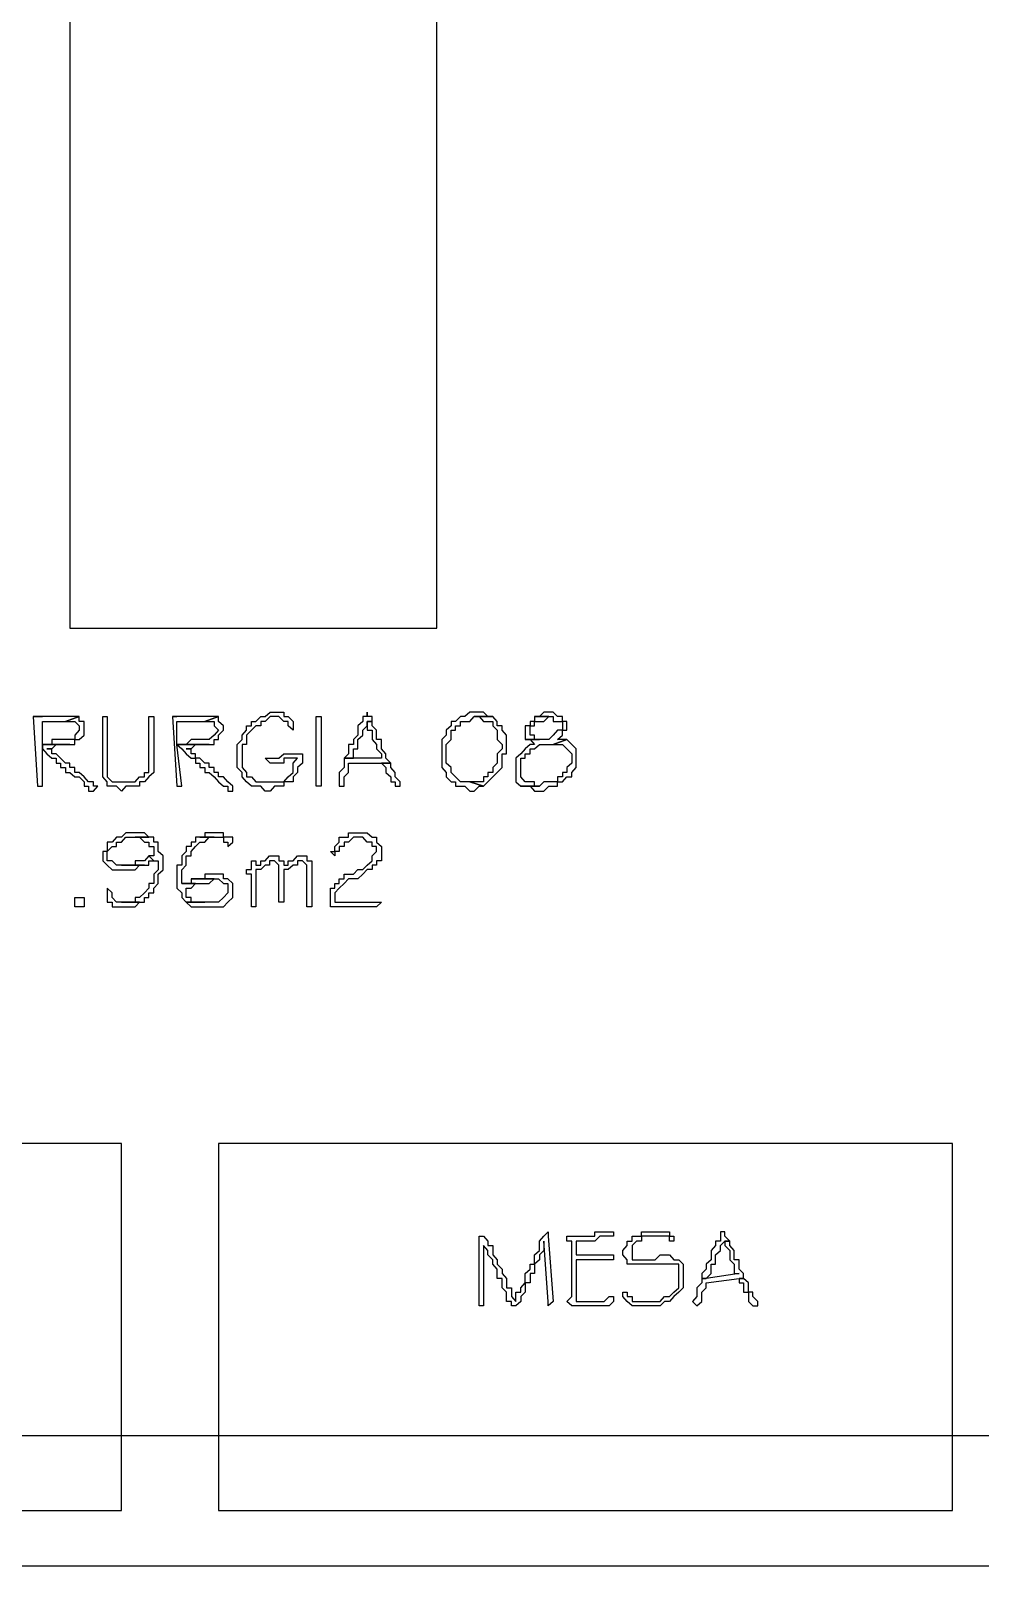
# Model space of a CAD drawing. Header units: millimetres. Extents: x -518.8 to -461.2, y 3.5 to 44.2.
# Drawn here: x -488.72 to -487.418, y 14.329 to 16.435 of the extents above; entities that cross this region are included whole.
import ezdxf

# ---------------------------------------------------------------- set-up
doc = ezdxf.new("R2010")
doc.units = ezdxf.units.MM
doc.header["$MEASUREMENT"] = 0
for name, color, linetype in [('10', 10, 'Continuous'), ('151', 151, 'Continuous'), ('16', 16, 'Continuous'), ('MYSOLIDS', 7, 'Continuous')]:
    doc.layers.add(name, color=color, linetype=linetype)

msp = doc.modelspace()

# ---------------------------------------------------------------- linework, layer by layer
at = {"layer": '10'}
msp.add_lwpolyline([(-486.7496, 14.3293), (-491.1105, 14.3293), (-491.1105, 18.3406)], dxfattribs=at)
at = {"layer": '151'}
for points in [[(-488.6662, 17.5188), (-488.6662, 15.6157), (-488.1632, 15.6157), (-488.1632, 17.5188), (-488.6662, 17.5188)], [(-488.5955, 14.406), (-488.5955, 14.909), (-489.5955, 14.909), (-489.5955, 14.406), (-488.5955, 14.406)], [(-487.4564, 14.406), (-487.4564, 14.909), (-488.4624, 14.909), (-488.4624, 14.406), (-487.4564, 14.406)]]:
    msp.add_lwpolyline(points, dxfattribs=at)
at = {"layer": '16'}
msp.add_lwpolyline([(-486.6985, 14.5082), (-491.1617, 14.5082)], dxfattribs=at)
at = {"layer": 'MYSOLIDS'}
for points in [[(-488.3542, 15.4375), (-488.3602, 15.4375), (-488.3669, 15.4375), (-488.373, 15.4375), (-488.373, 15.4308), (-488.3797, 15.4308), (-488.3857, 15.4308), (-488.3918, 15.4308), (-488.3918, 15.4308), (-488.3918, 15.4308), (-488.3918, 15.4308), (-488.3985, 15.4375), (-488.3985, 15.4375), (-488.3918, 15.4375), (-488.3918, 15.4375), (-488.3918, 15.4375), (-488.3918, 15.4375), (-488.3857, 15.4375), (-488.3797, 15.4375), (-488.3797, 15.4375), (-488.373, 15.4436), (-488.3669, 15.4436), (-488.3602, 15.4436), (-488.3602, 15.4436), (-488.3542, 15.4436), (-488.3474, 15.4436), (-488.3474, 15.4436), (-488.3474, 15.4375), (-488.3474, 15.4375), (-488.3474, 15.4308), (-488.3474, 15.4308), (-488.3542, 15.4248), (-488.3542, 15.418), (-488.3542, 15.418), (-488.3602, 15.412), (-488.3602, 15.412), (-488.3602, 15.4052), (-488.3669, 15.4052), (-488.373, 15.4052), (-488.373, 15.3992), (-488.373, 15.3992), (-488.3797, 15.3992), (-488.3857, 15.3992), (-488.3857, 15.3992), (-488.3918, 15.3924), (-488.3985, 15.3924), (-488.3985, 15.3924), (-488.4045, 15.3992), (-488.4113, 15.3992), (-488.4113, 15.3992), (-488.4173, 15.3992), (-488.4241, 15.4052), (-488.4241, 15.4052), (-488.4241, 15.4052), (-488.4301, 15.412), (-488.4301, 15.412), (-488.4301, 15.418), (-488.4369, 15.4248), (-488.4369, 15.4248), (-488.4369, 15.4308), (-488.4369, 15.4375), (-488.4369, 15.4375), (-488.4369, 15.4436), (-488.4369, 15.4436), (-488.4369, 15.4503), (-488.4369, 15.4563), (-488.4301, 15.4631), (-488.4301, 15.4631), (-488.4301, 15.4691), (-488.4301, 15.4691), (-488.4241, 15.4759), (-488.4241, 15.4819), (-488.4173, 15.4819), (-488.4173, 15.4879), (-488.4113, 15.4879), (-488.4045, 15.4947), (-488.4045, 15.4947), (-488.4045, 15.4947), (-488.3985, 15.4947), (-488.3918, 15.5007), (-488.3918, 15.5007), (-488.3857, 15.5007), (-488.3857, 15.5007), (-488.3797, 15.5007), (-488.373, 15.5007), (-488.373, 15.4947), (-488.3669, 15.4947), (-488.3669, 15.4947), (-488.3602, 15.4879), (-488.3602, 15.4879), (-488.3602, 15.4819), (-488.3602, 15.4819), (-488.3602, 15.4759), (-488.3602, 15.4759), (-488.3602, 15.4759), (-488.3602, 15.4759), (-488.3669, 15.4819), (-488.3669, 15.4819), (-488.3669, 15.4819), (-488.3669, 15.4879), (-488.373, 15.4879), (-488.373, 15.4879), (-488.3797, 15.4947), (-488.3857, 15.4947), (-488.3857, 15.4947), (-488.3918, 15.4947), (-488.3985, 15.4879), (-488.3985, 15.4879), (-488.4045, 15.4879), (-488.4045, 15.4819), (-488.4113, 15.4819), (-488.4173, 15.4759), (-488.4173, 15.4759), (-488.4173, 15.4759), (-488.4241, 15.4691), (-488.4241, 15.4631), (-488.4241, 15.4631), (-488.4241, 15.4563), (-488.4301, 15.4563), (-488.4301, 15.4503), (-488.4301, 15.4436), (-488.4301, 15.4375), (-488.4301, 15.4375), (-488.4301, 15.4308), (-488.4301, 15.4308), (-488.4301, 15.4248), (-488.4241, 15.418), (-488.4241, 15.418), (-488.4241, 15.412), (-488.4173, 15.412), (-488.4173, 15.412), (-488.4113, 15.4052), (-488.4113, 15.4052), (-488.4045, 15.4052), (-488.3985, 15.4052), (-488.3985, 15.4052), (-488.3918, 15.4052), (-488.3918, 15.4052), (-488.3857, 15.4052), (-488.3797, 15.4052), (-488.3797, 15.4052), (-488.373, 15.4052), (-488.3669, 15.412), (-488.3669, 15.412), (-488.3669, 15.412), (-488.3602, 15.418), (-488.3602, 15.4248), (-488.3602, 15.4248), (-488.3602, 15.4308), (-488.3542, 15.4375), (-488.3542, 15.4375), (-488.3542, 15.4375), (-488.3542, 15.4375), (-488.3542, 15.4375)], [(-488.2587, 15.5007), (-488.2587, 15.5007), (-488.2587, 15.4947), (-488.2647, 15.4947), (-488.2647, 15.4947), (-488.2647, 15.4879), (-488.2714, 15.4819), (-488.2714, 15.4819), (-488.2714, 15.4691), (-488.2775, 15.4631), (-488.2775, 15.4631), (-488.2775, 15.4563), (-488.2842, 15.4563), (-488.2842, 15.4503), (-488.2842, 15.4436), (-488.2842, 15.4436), (-488.2902, 15.4375), (-488.2775, 15.4375), (-488.2775, 15.4375), (-488.2775, 15.4436), (-488.2775, 15.4503), (-488.2714, 15.4503), (-488.2714, 15.4563), (-488.2714, 15.4563), (-488.2714, 15.4631), (-488.2714, 15.4631), (-488.2647, 15.4691), (-488.2647, 15.4759), (-488.2647, 15.4759), (-488.2587, 15.4819), (-488.2587, 15.4879), (-488.2519, 15.4879), (-488.2519, 15.4947), (-488.2587, 15.4947), (-488.2587, 15.5007), (-488.2587, 15.5007)], [(-488.1053, 15.5007), (-488.1121, 15.5007), (-488.1181, 15.5007), (-488.1248, 15.4947), (-488.1248, 15.4947), (-488.1308, 15.4947), (-488.1308, 15.4947), (-488.1376, 15.4879), (-488.1436, 15.4879), (-488.1436, 15.4819), (-488.1436, 15.4819), (-488.1504, 15.4759), (-488.1504, 15.4691), (-488.1504, 15.4691), (-488.1504, 15.4691), (-488.1564, 15.4631), (-488.1564, 15.4563), (-488.1564, 15.4503), (-488.1564, 15.4503), (-488.1564, 15.4436), (-488.1564, 15.4436), (-488.1564, 15.4375), (-488.1564, 15.4308), (-488.1564, 15.4248), (-488.1564, 15.4248), (-488.1504, 15.418), (-488.1504, 15.418), (-488.1504, 15.412), (-488.1436, 15.4052), (-488.1436, 15.4052), (-488.1376, 15.4052), (-488.1376, 15.3992), (-488.1308, 15.3992), (-488.1308, 15.3992), (-488.1248, 15.3992), (-488.1181, 15.3924), (-488.1181, 15.3924), (-488.1121, 15.3924), (-488.1053, 15.3992), (-488.1053, 15.3992), (-488.0993, 15.3992), (-488.0993, 15.3992), (-488.1181, 15.4052), (-488.1181, 15.4052), (-488.1181, 15.4052), (-488.1248, 15.4052), (-488.1308, 15.4052), (-488.1308, 15.4052), (-488.1376, 15.412), (-488.1376, 15.412), (-488.1436, 15.418), (-488.1436, 15.418), (-488.1436, 15.4248), (-488.1504, 15.4308), (-488.1504, 15.4308), (-488.1504, 15.4375), (-488.1504, 15.4436), (-488.1504, 15.4436), (-488.1504, 15.4503), (-488.1504, 15.4563), (-488.1504, 15.4563), (-488.1436, 15.4631), (-488.1436, 15.4691), (-488.1436, 15.4691), (-488.1436, 15.4759), (-488.1376, 15.4759), (-488.1376, 15.4819), (-488.1308, 15.4819), (-488.1308, 15.4879), (-488.1248, 15.4879), (-488.1248, 15.4879), (-488.1181, 15.4879), (-488.1121, 15.4947), (-488.1121, 15.4947), (-488.0865, 15.4947), (-488.0933, 15.4947), (-488.0933, 15.4947), (-488.0993, 15.5007), (-488.1053, 15.5007), (-488.1053, 15.5007), (-488.1053, 15.5007)], [(-488.0098, 15.5007), (-488.0098, 15.5007), (-488.0166, 15.5007), (-488.0226, 15.4947), (-488.0226, 15.4947), (-488.0293, 15.4947), (-488.0098, 15.4947), (-488.0038, 15.4947), (-488.0038, 15.4879), (-487.9978, 15.4879), (-487.9978, 15.4879), (-487.991, 15.4879), (-487.991, 15.4819), (-487.991, 15.4819), (-487.991, 15.4759), (-487.9978, 15.4759), (-488.0038, 15.4691), (-488.0038, 15.4691), (-488.0038, 15.4691), (-488.0098, 15.4631), (-488.0166, 15.4631), (-488.0226, 15.4631), (-488.0421, 15.4631), (-488.0354, 15.4631), (-488.0354, 15.4631), (-488.0293, 15.4563), (-488.0354, 15.4563), (-488.0354, 15.4563), (-488.0421, 15.4503), (-488.0421, 15.4503), (-488.0481, 15.4436), (-488.0481, 15.4436), (-488.0549, 15.4375), (-488.0549, 15.4375), (-488.0549, 15.4308), (-488.0549, 15.4248), (-488.0549, 15.4248), (-488.0549, 15.418), (-488.0549, 15.412), (-488.0549, 15.412), (-488.0549, 15.4052), (-488.0481, 15.3992), (-488.0481, 15.3992), (-488.0226, 15.3992), (-488.0293, 15.3992), (-488.0293, 15.4052), (-488.0354, 15.4052), (-488.0421, 15.4052), (-488.0421, 15.4052), (-488.0481, 15.412), (-488.0481, 15.412), (-488.0481, 15.418), (-488.0481, 15.418), (-488.0481, 15.4248), (-488.0481, 15.4248), (-488.0481, 15.4308), (-488.0481, 15.4375), (-488.0421, 15.4375), (-488.0421, 15.4436), (-488.0354, 15.4436), (-488.0354, 15.4503), (-488.0354, 15.4503), (-488.0293, 15.4503), (-488.0226, 15.4563), (-488.0226, 15.4563), (-488.0166, 15.4563), (-488.0166, 15.4563), (-488.0098, 15.4563), (-488.0038, 15.4563), (-487.985, 15.4631), (-487.991, 15.4631), (-487.991, 15.4631), (-487.9978, 15.4631), (-487.9978, 15.4631), (-487.991, 15.4691), (-487.991, 15.4691), (-487.991, 15.4759), (-487.985, 15.4759), (-487.985, 15.4819), (-487.985, 15.4819), (-487.985, 15.4879), (-487.991, 15.4879), (-487.991, 15.4947), (-487.991, 15.4947), (-487.9978, 15.4947), (-488.0038, 15.5007), (-488.0098, 15.5007), (-488.0098, 15.5007)], [(-488.6722, 15.4947), (-488.6722, 15.4947), (-488.679, 15.4947), (-488.685, 15.4947), (-488.685, 15.4947), (-488.691, 15.4947), (-488.691, 15.4947), (-488.6978, 15.4947), (-488.7038, 15.4947), (-488.7038, 15.4947), (-488.7166, 15.4947), (-488.7105, 15.3992), (-488.7105, 15.3992), (-488.7105, 15.3992), (-488.7038, 15.3992), (-488.7038, 15.3992), (-488.7038, 15.3992), (-488.7038, 15.4563), (-488.685, 15.4563), (-488.679, 15.4563), (-488.6722, 15.4563), (-488.6722, 15.4563), (-488.6662, 15.4563), (-488.6662, 15.4563), (-488.7038, 15.4563), (-488.7038, 15.4879), (-488.7038, 15.4879), (-488.7038, 15.4879), (-488.6978, 15.4879), (-488.691, 15.4879), (-488.685, 15.4879), (-488.685, 15.4879), (-488.679, 15.4879), (-488.6722, 15.4879), (-488.6534, 15.4947), (-488.6534, 15.4947), (-488.6594, 15.4947), (-488.6662, 15.4947), (-488.6662, 15.4947), (-488.6722, 15.4947), (-488.6722, 15.4947)], [(-488.7105, 15.4947), (-488.7105, 15.4947), (-488.7166, 15.4947), (-488.7038, 15.4947), (-488.7105, 15.4947), (-488.7105, 15.4947), (-488.7105, 15.4947)], [(-488.6534, 15.4947), (-488.6722, 15.4879), (-488.6722, 15.4879), (-488.6662, 15.4879), (-488.6662, 15.4879), (-488.6594, 15.4879), (-488.6594, 15.4879), (-488.6534, 15.4819), (-488.6534, 15.4759), (-488.6534, 15.4759), (-488.6594, 15.4691), (-488.6594, 15.4691), (-488.6594, 15.4631), (-488.6662, 15.4631), (-488.6662, 15.4631), (-488.6722, 15.4631), (-488.679, 15.4631), (-488.679, 15.4631), (-488.685, 15.4631), (-488.691, 15.4631), (-488.691, 15.4563), (-488.6978, 15.4563), (-488.7038, 15.4563), (-488.6662, 15.4563), (-488.6594, 15.4563), (-488.6594, 15.4631), (-488.6534, 15.4631), (-488.6534, 15.4631), (-488.6466, 15.4691), (-488.6466, 15.4759), (-488.6466, 15.4759), (-488.6466, 15.4819), (-488.6466, 15.4879), (-488.6534, 15.4879), (-488.6534, 15.4947), (-488.6534, 15.4947)], [(-488.6211, 15.4947), (-488.6211, 15.4947), (-488.6211, 15.4947), (-488.6211, 15.4947), (-488.6211, 15.4947), (-488.6151, 15.4947), (-488.6151, 15.4947), (-488.6151, 15.4947), (-488.6151, 15.4947), (-488.6151, 15.4248), (-488.6151, 15.418), (-488.6151, 15.412), (-488.6151, 15.412), (-488.6083, 15.4052), (-488.6083, 15.4052), (-488.6023, 15.4052), (-488.5955, 15.4052), (-488.5955, 15.4052), (-488.5955, 15.4052), (-488.5895, 15.4052), (-488.5835, 15.4052), (-488.5835, 15.4052), (-488.5767, 15.4052), (-488.5707, 15.412), (-488.5707, 15.412), (-488.5639, 15.412), (-488.5639, 15.418), (-488.5639, 15.418), (-488.5579, 15.418), (-488.5579, 15.4248), (-488.5579, 15.4308), (-488.5579, 15.4308), (-488.5579, 15.4375), (-488.5579, 15.4375), (-488.5579, 15.4436), (-488.5579, 15.4503), (-488.5579, 15.4563), (-488.5579, 15.4631), (-488.5579, 15.4691), (-488.5579, 15.4691), (-488.5579, 15.4759), (-488.5579, 15.4819), (-488.5579, 15.4819), (-488.5579, 15.4879), (-488.5579, 15.4947), (-488.5579, 15.4947), (-488.5579, 15.4947), (-488.5579, 15.4947), (-488.5511, 15.4947), (-488.5511, 15.4947), (-488.5511, 15.4947), (-488.5511, 15.4947), (-488.5511, 15.4879), (-488.5511, 15.4879), (-488.5511, 15.4819), (-488.5511, 15.4759), (-488.5511, 15.4759), (-488.5511, 15.4631), (-488.5511, 15.4563), (-488.5511, 15.4503), (-488.5511, 15.4436), (-488.5511, 15.4436), (-488.5511, 15.4375), (-488.5511, 15.4308), (-488.5511, 15.4308), (-488.5511, 15.4248), (-488.5511, 15.4248), (-488.5511, 15.418), (-488.5511, 15.418), (-488.5579, 15.412), (-488.5579, 15.412), (-488.5639, 15.4052), (-488.5639, 15.4052), (-488.5707, 15.4052), (-488.5707, 15.3992), (-488.5767, 15.3992), (-488.5767, 15.3992), (-488.5835, 15.3992), (-488.5895, 15.3992), (-488.5955, 15.3924), (-488.5955, 15.3924), (-488.5955, 15.3924), (-488.6023, 15.3992), (-488.6083, 15.3992), (-488.6151, 15.3992), (-488.6151, 15.3992), (-488.6151, 15.3992), (-488.6151, 15.4052), (-488.6211, 15.412), (-488.6211, 15.412), (-488.6211, 15.418), (-488.6211, 15.4248), (-488.6211, 15.4248), (-488.6211, 15.4947), (-488.6211, 15.4947), (-488.6211, 15.4947)], [(-488.4812, 15.4947), (-488.4812, 15.4947), (-488.488, 15.4947), (-488.494, 15.4947), (-488.5, 15.4947), (-488.5, 15.4947), (-488.5, 15.4947), (-488.5068, 15.4947), (-488.5128, 15.4947), (-488.5196, 15.4947), (-488.5256, 15.4947), (-488.5196, 15.3992), (-488.5196, 15.3992), (-488.5196, 15.3992), (-488.5128, 15.3992), (-488.5128, 15.3992), (-488.5128, 15.3992), (-488.5196, 15.4563), (-488.494, 15.4563), (-488.488, 15.4563), (-488.4812, 15.4563), (-488.4812, 15.4563), (-488.4752, 15.4563), (-488.4752, 15.4563), (-488.5196, 15.4563), (-488.5196, 15.4879), (-488.5128, 15.4879), (-488.5128, 15.4879), (-488.5068, 15.4879), (-488.5, 15.4879), (-488.5, 15.4879), (-488.494, 15.4879), (-488.488, 15.4879), (-488.4812, 15.4879), (-488.4624, 15.4947), (-488.4684, 15.4947), (-488.4684, 15.4947), (-488.4752, 15.4947), (-488.4812, 15.4947), (-488.4812, 15.4947), (-488.4812, 15.4947)], [(-488.5196, 15.4947), (-488.5256, 15.4947), (-488.5256, 15.4947), (-488.5196, 15.4947), (-488.5196, 15.4947), (-488.5196, 15.4947), (-488.5196, 15.4947)], [(-488.4624, 15.4947), (-488.4812, 15.4879), (-488.4812, 15.4879), (-488.4752, 15.4879), (-488.4752, 15.4879), (-488.4684, 15.4879), (-488.4684, 15.4879), (-488.4684, 15.4819), (-488.4624, 15.4759), (-488.4624, 15.4759), (-488.4684, 15.4691), (-488.4684, 15.4691), (-488.4752, 15.4631), (-488.4752, 15.4631), (-488.4812, 15.4631), (-488.4812, 15.4631), (-488.488, 15.4631), (-488.488, 15.4631), (-488.494, 15.4631), (-488.5, 15.4631), (-488.5068, 15.4563), (-488.5128, 15.4563), (-488.5196, 15.4563), (-488.4752, 15.4563), (-488.4684, 15.4563), (-488.4684, 15.4631), (-488.4624, 15.4631), (-488.4624, 15.4631), (-488.4624, 15.4691), (-488.4557, 15.4759), (-488.4557, 15.4759), (-488.4557, 15.4819), (-488.4624, 15.4879), (-488.4624, 15.4879), (-488.4624, 15.4947), (-488.4624, 15.4947)], [(-488.3218, 15.4375), (-488.3218, 15.4375), (-488.3218, 15.4308), (-488.3218, 15.4248), (-488.3218, 15.418), (-488.3218, 15.418), (-488.3218, 15.412), (-488.3218, 15.4052), (-488.3218, 15.4052), (-488.3218, 15.4052), (-488.3218, 15.3992), (-488.3218, 15.3992), (-488.3218, 15.3992), (-488.3218, 15.3992), (-488.3286, 15.3992), (-488.3286, 15.3992), (-488.3286, 15.3992), (-488.3286, 15.3992), (-488.3286, 15.3992), (-488.3286, 15.3992), (-488.3286, 15.4052), (-488.3286, 15.412), (-488.3286, 15.412), (-488.3286, 15.418), (-488.3286, 15.4248), (-488.3286, 15.4308), (-488.3286, 15.4308), (-488.3286, 15.4375), (-488.3286, 15.4436), (-488.3286, 15.4436), (-488.3286, 15.4503), (-488.3286, 15.4563), (-488.3286, 15.4631), (-488.3286, 15.4691), (-488.3286, 15.4691), (-488.3286, 15.4759), (-488.3286, 15.4819), (-488.3286, 15.4819), (-488.3286, 15.4879), (-488.3286, 15.4947), (-488.3286, 15.4947), (-488.3286, 15.4947), (-488.3286, 15.4947), (-488.3286, 15.4947), (-488.3218, 15.4947), (-488.3218, 15.4947), (-488.3218, 15.4947), (-488.3218, 15.4947), (-488.3218, 15.4947), (-488.3218, 15.4947), (-488.3218, 15.4879), (-488.3218, 15.4879), (-488.3218, 15.4819), (-488.3218, 15.4819), (-488.3218, 15.4759), (-488.3218, 15.4691), (-488.3218, 15.4631), (-488.3218, 15.4631), (-488.3218, 15.4563), (-488.3218, 15.4503), (-488.3218, 15.4436), (-488.3218, 15.4436), (-488.3218, 15.4375), (-488.3218, 15.4375), (-488.3218, 15.4375), (-488.3218, 15.4375)], [(-488.2519, 15.4879), (-488.2587, 15.4879), (-488.2587, 15.4879), (-488.2587, 15.4819), (-488.2587, 15.4759), (-488.2519, 15.4759), (-488.2519, 15.4691), (-488.2519, 15.4631), (-488.2519, 15.4631), (-488.2459, 15.4563), (-488.2459, 15.4503), (-488.2459, 15.4503), (-488.2391, 15.4436), (-488.2391, 15.4375), (-488.2775, 15.4375), (-488.2902, 15.4375), (-488.2902, 15.4308), (-488.2902, 15.4308), (-488.2902, 15.4248), (-488.297, 15.418), (-488.297, 15.418), (-488.297, 15.412), (-488.297, 15.4052), (-488.297, 15.4052), (-488.297, 15.3992), (-488.297, 15.3992), (-488.297, 15.3992), (-488.297, 15.3992), (-488.2902, 15.3992), (-488.2902, 15.4052), (-488.2902, 15.412), (-488.2902, 15.412), (-488.2842, 15.418), (-488.2842, 15.4248), (-488.2842, 15.4248), (-488.2842, 15.4308), (-488.2391, 15.4308), (-488.2263, 15.4308), (-488.2331, 15.4375), (-488.2331, 15.4436), (-488.2331, 15.4436), (-488.2391, 15.4503), (-488.2391, 15.4563), (-488.2391, 15.4563), (-488.2391, 15.4631), (-488.2459, 15.4631), (-488.2459, 15.4691), (-488.2459, 15.4759), (-488.2459, 15.4759), (-488.2459, 15.4759), (-488.2519, 15.4819), (-488.2519, 15.4879), (-488.2519, 15.4879), (-488.2519, 15.4879)], [(-488.0865, 15.4947), (-488.1121, 15.4947), (-488.1053, 15.4947), (-488.0993, 15.4879), (-488.0993, 15.4879), (-488.0933, 15.4879), (-488.0865, 15.4879), (-488.0865, 15.4819), (-488.0865, 15.4819), (-488.0805, 15.4759), (-488.0805, 15.4759), (-488.0805, 15.4691), (-488.0805, 15.4631), (-488.0737, 15.4563), (-488.0737, 15.4563), (-488.0737, 15.4563), (-488.0737, 15.4503), (-488.0805, 15.4436), (-488.0805, 15.4375), (-488.0805, 15.4375), (-488.0805, 15.4375), (-488.0805, 15.4308), (-488.0865, 15.4248), (-488.0865, 15.4248), (-488.0865, 15.418), (-488.0933, 15.418), (-488.0933, 15.412), (-488.0993, 15.412), (-488.0993, 15.4052), (-488.1053, 15.4052), (-488.1053, 15.4052), (-488.1121, 15.4052), (-488.1181, 15.4052), (-488.0993, 15.3992), (-488.0933, 15.4052), (-488.0933, 15.4052), (-488.0865, 15.412), (-488.0865, 15.412), (-488.0805, 15.418), (-488.0805, 15.418), (-488.0737, 15.4248), (-488.0737, 15.4308), (-488.0737, 15.4308), (-488.0737, 15.4375), (-488.0737, 15.4436), (-488.0677, 15.4436), (-488.0677, 15.4503), (-488.0677, 15.4563), (-488.0677, 15.4563), (-488.0677, 15.4631), (-488.0677, 15.4691), (-488.0737, 15.4759), (-488.0737, 15.4759), (-488.0737, 15.4819), (-488.0805, 15.4819), (-488.0805, 15.4879), (-488.0805, 15.4879), (-488.0805, 15.4879), (-488.0865, 15.4947), (-488.0865, 15.4947)], [(-488.0293, 15.4947), (-488.0293, 15.4879), (-488.0354, 15.4879), (-488.0354, 15.4819), (-488.0421, 15.4819), (-488.0421, 15.4759), (-488.0421, 15.4759), (-488.0421, 15.4691), (-488.0421, 15.4691), (-488.0421, 15.4631), (-488.0226, 15.4631), (-488.0226, 15.4631), (-488.0293, 15.4631), (-488.0293, 15.4691), (-488.0354, 15.4691), (-488.0354, 15.4759), (-488.0354, 15.4759), (-488.0354, 15.4819), (-488.0293, 15.4819), (-488.0293, 15.4879), (-488.0226, 15.4879), (-488.0226, 15.4879), (-488.0166, 15.4879), (-488.0098, 15.4947), (-488.0098, 15.4947), (-488.0293, 15.4947), (-488.0293, 15.4947)], [(-487.985, 15.4631), (-488.0038, 15.4563), (-488.0038, 15.4563), (-487.9978, 15.4563), (-487.991, 15.4563), (-487.991, 15.4563), (-487.985, 15.4503), (-487.985, 15.4503), (-487.9782, 15.4436), (-487.9782, 15.4436), (-487.9782, 15.4375), (-487.9782, 15.4308), (-487.9782, 15.4308), (-487.985, 15.4248), (-487.985, 15.4248), (-487.985, 15.418), (-487.991, 15.418), (-487.991, 15.412), (-487.9978, 15.412), (-487.9978, 15.4052), (-488.0038, 15.4052), (-488.0098, 15.4052), (-488.0098, 15.4052), (-488.0166, 15.4052), (-488.0226, 15.3992), (-488.0226, 15.3992), (-488.0481, 15.3992), (-488.0421, 15.3992), (-488.0421, 15.3992), (-488.0354, 15.3992), (-488.0293, 15.3924), (-488.0226, 15.3924), (-488.0226, 15.3924), (-488.0166, 15.3924), (-488.0166, 15.3924), (-488.0098, 15.3992), (-488.0038, 15.3992), (-488.0038, 15.3992), (-487.9978, 15.3992), (-487.9978, 15.4052), (-487.991, 15.4052), (-487.991, 15.4052), (-487.985, 15.412), (-487.985, 15.412), (-487.9782, 15.412), (-487.9782, 15.418), (-487.9782, 15.418), (-487.9722, 15.4248), (-487.9722, 15.4308), (-487.9722, 15.4308), (-487.9722, 15.4375), (-487.9722, 15.4375), (-487.9722, 15.4436), (-487.9722, 15.4503), (-487.9722, 15.4503), (-487.9782, 15.4563), (-487.9782, 15.4563), (-487.985, 15.4631), (-487.985, 15.4631)], [(-488.685, 15.4563), (-488.7038, 15.4563), (-488.7038, 15.4503), (-488.6978, 15.4436), (-488.6978, 15.4436), (-488.691, 15.4375), (-488.685, 15.4375), (-488.685, 15.4308), (-488.679, 15.4308), (-488.679, 15.4248), (-488.6722, 15.4248), (-488.6722, 15.418), (-488.6662, 15.418), (-488.6662, 15.418), (-488.6594, 15.412), (-488.6594, 15.412), (-488.6534, 15.412), (-488.6466, 15.4052), (-488.6466, 15.3992), (-488.6406, 15.3992), (-488.6406, 15.3924), (-488.6339, 15.3924), (-488.6339, 15.3924), (-488.6339, 15.3924), (-488.6278, 15.3992), (-488.6278, 15.3992), (-488.6339, 15.3992), (-488.6339, 15.4052), (-488.6406, 15.4052), (-488.6406, 15.4052), (-488.6406, 15.4052), (-488.6466, 15.412), (-488.6466, 15.412), (-488.6534, 15.418), (-488.6594, 15.418), (-488.6594, 15.4248), (-488.6662, 15.4248), (-488.6662, 15.4308), (-488.6722, 15.4308), (-488.6722, 15.4308), (-488.679, 15.4375), (-488.679, 15.4375), (-488.685, 15.4436), (-488.691, 15.4436), (-488.691, 15.4503), (-488.6978, 15.4503), (-488.6978, 15.4503), (-488.691, 15.4503), (-488.685, 15.4563), (-488.685, 15.4563)], [(-488.494, 15.4563), (-488.5196, 15.4563), (-488.5128, 15.4503), (-488.5068, 15.4436), (-488.5068, 15.4436), (-488.5, 15.4375), (-488.494, 15.4375), (-488.494, 15.4308), (-488.488, 15.4308), (-488.488, 15.4248), (-488.4812, 15.4248), (-488.4812, 15.418), (-488.4752, 15.418), (-488.4752, 15.418), (-488.4684, 15.412), (-488.4684, 15.412), (-488.4684, 15.412), (-488.4624, 15.4052), (-488.4557, 15.3992), (-488.4496, 15.3992), (-488.4496, 15.3924), (-488.4429, 15.3924), (-488.4429, 15.3924), (-488.4429, 15.3924), (-488.4429, 15.3992), (-488.4429, 15.3992), (-488.4429, 15.3992), (-488.4496, 15.4052), (-488.4496, 15.4052), (-488.4496, 15.4052), (-488.4496, 15.4052), (-488.4557, 15.412), (-488.4624, 15.412), (-488.4624, 15.418), (-488.4684, 15.418), (-488.4684, 15.4248), (-488.4752, 15.4248), (-488.4752, 15.4308), (-488.4812, 15.4308), (-488.4812, 15.4308), (-488.488, 15.4375), (-488.494, 15.4375), (-488.494, 15.4436), (-488.5, 15.4436), (-488.5, 15.4503), (-488.5068, 15.4503), (-488.5068, 15.4503), (-488.5, 15.4503), (-488.494, 15.4563), (-488.494, 15.4563)], [(-488.2263, 15.4308), (-488.2391, 15.4308), (-488.2391, 15.4308), (-488.2331, 15.4248), (-488.2331, 15.4248), (-488.2331, 15.418), (-488.2263, 15.412), (-488.2263, 15.4052), (-488.2203, 15.4052), (-488.2203, 15.3992), (-488.2203, 15.3992), (-488.2136, 15.3992), (-488.2136, 15.3992), (-488.2136, 15.3992), (-488.2136, 15.4052), (-488.2203, 15.412), (-488.2203, 15.412), (-488.2203, 15.418), (-488.2263, 15.4248), (-488.2263, 15.4308), (-488.2263, 15.4308), (-488.2263, 15.4308)], [(-488.5767, 15.3353), (-488.5767, 15.3353), (-488.5835, 15.3353), (-488.5895, 15.3353), (-488.5895, 15.3353), (-488.5955, 15.3293), (-488.6023, 15.3293), (-488.6023, 15.3293), (-488.6083, 15.3225), (-488.6083, 15.3225), (-488.6151, 15.3225), (-488.6151, 15.3165), (-488.6151, 15.3097), (-488.6211, 15.3097), (-488.6211, 15.3097), (-488.6211, 15.3037), (-488.6211, 15.3037), (-488.6211, 15.2969), (-488.6151, 15.2909), (-488.6151, 15.2909), (-488.6151, 15.2909), (-488.6083, 15.2842), (-488.6023, 15.2842), (-488.6023, 15.2842), (-488.5955, 15.2842), (-488.5955, 15.2842), (-488.5895, 15.2842), (-488.5835, 15.2842), (-488.5767, 15.2842), (-488.5767, 15.2842), (-488.5707, 15.2909), (-488.5707, 15.2909), (-488.5639, 15.2909), (-488.5955, 15.2909), (-488.5955, 15.2909), (-488.6023, 15.2909), (-488.6023, 15.2909), (-488.6083, 15.2969), (-488.6083, 15.2969), (-488.6151, 15.2969), (-488.6151, 15.3037), (-488.6151, 15.3037), (-488.6151, 15.3097), (-488.6083, 15.3165), (-488.6083, 15.3165), (-488.6023, 15.3165), (-488.6023, 15.3225), (-488.5955, 15.3225), (-488.5955, 15.3225), (-488.5895, 15.3293), (-488.5895, 15.3293), (-488.5835, 15.3293), (-488.5767, 15.3293), (-488.5579, 15.3293), (-488.5579, 15.3293), (-488.5639, 15.3353), (-488.5707, 15.3353), (-488.5707, 15.3353), (-488.5767, 15.3353), (-488.5767, 15.3353)], [(-488.4684, 15.3353), (-488.4684, 15.3353), (-488.4684, 15.3353), (-488.4752, 15.3353), (-488.4812, 15.3353), (-488.4812, 15.3293), (-488.488, 15.3293), (-488.4684, 15.3293), (-488.4624, 15.3293), (-488.4557, 15.3293), (-488.4557, 15.3225), (-488.4496, 15.3225), (-488.4496, 15.3225), (-488.4496, 15.3165), (-488.4496, 15.3165), (-488.4429, 15.3225), (-488.4429, 15.3225), (-488.4429, 15.3225), (-488.4429, 15.3293), (-488.4496, 15.3293), (-488.4557, 15.3293), (-488.4557, 15.3353), (-488.4624, 15.3353), (-488.4684, 15.3353), (-488.4684, 15.3353)], [(-488.303, 15.2398), (-488.2391, 15.2398), (-488.2391, 15.2398), (-488.2391, 15.2398), (-488.2391, 15.2398), (-488.2391, 15.2398), (-488.2391, 15.2398), (-488.2391, 15.2398), (-488.2459, 15.2338), (-488.2459, 15.2338), (-488.303, 15.2338), (-488.303, 15.2338), (-488.303, 15.2338), (-488.309, 15.2338), (-488.309, 15.2338), (-488.309, 15.2338), (-488.309, 15.2338), (-488.309, 15.2398), (-488.309, 15.2398), (-488.309, 15.2466), (-488.309, 15.2466), (-488.309, 15.2526), (-488.309, 15.2594), (-488.309, 15.2594), (-488.303, 15.2594), (-488.303, 15.2654), (-488.297, 15.2654), (-488.297, 15.2721), (-488.297, 15.2721), (-488.2902, 15.2721), (-488.2902, 15.2782), (-488.2842, 15.2782), (-488.2775, 15.2782), (-488.2714, 15.2849), (-488.2647, 15.2849), (-488.2647, 15.2849), (-488.2587, 15.2909), (-488.2587, 15.2909), (-488.2587, 15.2909), (-488.2519, 15.2969), (-488.2519, 15.2969), (-488.2519, 15.3037), (-488.2459, 15.3097), (-488.2459, 15.3097), (-488.2459, 15.3165), (-488.2519, 15.3165), (-488.2519, 15.3225), (-488.2519, 15.3225), (-488.2587, 15.3225), (-488.2647, 15.3293), (-488.2647, 15.3293), (-488.2714, 15.3293), (-488.2775, 15.3293), (-488.2775, 15.3293), (-488.2842, 15.3225), (-488.2842, 15.3225), (-488.2902, 15.3225), (-488.2902, 15.3165), (-488.297, 15.3165), (-488.297, 15.3165), (-488.297, 15.3097), (-488.303, 15.3097), (-488.303, 15.3037), (-488.303, 15.3037), (-488.303, 15.3037), (-488.303, 15.3037), (-488.309, 15.3097), (-488.309, 15.3097), (-488.303, 15.3097), (-488.303, 15.3165), (-488.303, 15.3165), (-488.297, 15.3225), (-488.297, 15.3225), (-488.297, 15.3293), (-488.2902, 15.3293), (-488.2902, 15.3293), (-488.2842, 15.3293), (-488.2842, 15.3353), (-488.2775, 15.3353), (-488.2714, 15.3353), (-488.2714, 15.3353), (-488.2647, 15.3353), (-488.2587, 15.3353), (-488.2587, 15.3353), (-488.2519, 15.3293), (-488.2519, 15.3293), (-488.2459, 15.3293), (-488.2459, 15.3225), (-488.2459, 15.3225), (-488.2391, 15.3165), (-488.2391, 15.3097), (-488.2391, 15.3097), (-488.2391, 15.3037), (-488.2391, 15.2969), (-488.2459, 15.2969), (-488.2459, 15.2969), (-488.2459, 15.2909), (-488.2519, 15.2909), (-488.2519, 15.2849), (-488.2587, 15.2849), (-488.2587, 15.2849), (-488.2647, 15.2782), (-488.2647, 15.2782), (-488.2714, 15.2721), (-488.2775, 15.2721), (-488.2842, 15.2721), (-488.2842, 15.2721), (-488.2902, 15.2654), (-488.2902, 15.2654), (-488.297, 15.2594), (-488.297, 15.2594), (-488.303, 15.2526), (-488.303, 15.2526), (-488.303, 15.2466), (-488.303, 15.2398), (-488.303, 15.2398), (-488.303, 15.2398), (-488.303, 15.2398)], [(-488.5579, 15.3293), (-488.5767, 15.3293), (-488.5767, 15.3293), (-488.5707, 15.3293), (-488.5707, 15.3293), (-488.5639, 15.3225), (-488.5579, 15.3225), (-488.5579, 15.3225), (-488.5579, 15.3165), (-488.5511, 15.3165), (-488.5511, 15.3097), (-488.5511, 15.3037), (-488.5511, 15.3037), (-488.5511, 15.3037), (-488.5579, 15.3037), (-488.5511, 15.2969), (-488.5451, 15.2969), (-488.5451, 15.2909), (-488.5451, 15.2909), (-488.5451, 15.2842), (-488.5511, 15.2782), (-488.5511, 15.2782), (-488.5511, 15.2721), (-488.5511, 15.2654), (-488.5579, 15.2654), (-488.5579, 15.2594), (-488.5639, 15.2526), (-488.5639, 15.2526), (-488.5639, 15.2526), (-488.5707, 15.2466), (-488.5767, 15.2466), (-488.5767, 15.2398), (-488.5835, 15.2398), (-488.5835, 15.2398), (-488.5895, 15.2398), (-488.5955, 15.2398), (-488.5707, 15.2398), (-488.5707, 15.2398), (-488.5639, 15.2398), (-488.5639, 15.2466), (-488.5579, 15.2466), (-488.5579, 15.2526), (-488.5511, 15.2526), (-488.5511, 15.2594), (-488.5511, 15.2594), (-488.5451, 15.2654), (-488.5451, 15.2721), (-488.5451, 15.2721), (-488.5451, 15.2721), (-488.5451, 15.2782), (-488.5384, 15.2842), (-488.5384, 15.2909), (-488.5384, 15.2909), (-488.5384, 15.2969), (-488.5384, 15.2969), (-488.5384, 15.3037), (-488.5451, 15.3097), (-488.5451, 15.3097), (-488.5451, 15.3165), (-488.5451, 15.3225), (-488.5511, 15.3225), (-488.5511, 15.3293), (-488.5579, 15.3293), (-488.5579, 15.3293)], [(-488.488, 15.3293), (-488.494, 15.3293), (-488.494, 15.3225), (-488.5, 15.3225), (-488.5, 15.3165), (-488.5068, 15.3165), (-488.5068, 15.3097), (-488.5068, 15.3097), (-488.5128, 15.3037), (-488.5128, 15.3037), (-488.5128, 15.2969), (-488.5128, 15.2909), (-488.5196, 15.2909), (-488.5196, 15.2909), (-488.5196, 15.2842), (-488.5196, 15.2782), (-488.5196, 15.2721), (-488.5196, 15.2721), (-488.5196, 15.2654), (-488.5196, 15.2594), (-488.5196, 15.2594), (-488.5128, 15.2526), (-488.5128, 15.2466), (-488.5128, 15.2466), (-488.5068, 15.2398), (-488.5068, 15.2398), (-488.5068, 15.2398), (-488.4812, 15.2398), (-488.488, 15.2398), (-488.494, 15.2398), (-488.494, 15.2398), (-488.5, 15.2398), (-488.5, 15.2466), (-488.5068, 15.2466), (-488.5068, 15.2526), (-488.5068, 15.2594), (-488.5068, 15.2594), (-488.5, 15.2594), (-488.494, 15.2654), (-488.5128, 15.2654), (-488.5128, 15.2654), (-488.5128, 15.2721), (-488.5128, 15.2721), (-488.5128, 15.2782), (-488.5128, 15.2782), (-488.5128, 15.2842), (-488.5128, 15.2842), (-488.5068, 15.2909), (-488.5068, 15.2969), (-488.5068, 15.2969), (-488.5068, 15.3037), (-488.5, 15.3037), (-488.5, 15.3097), (-488.494, 15.3165), (-488.494, 15.3165), (-488.488, 15.3225), (-488.488, 15.3225), (-488.4812, 15.3225), (-488.4812, 15.3225), (-488.4752, 15.3293), (-488.4684, 15.3293), (-488.4684, 15.3293), (-488.488, 15.3293), (-488.488, 15.3293)], [(-488.5579, 15.3037), (-488.5639, 15.2969), (-488.5639, 15.2969), (-488.5707, 15.2969), (-488.5767, 15.2969), (-488.5767, 15.2909), (-488.5835, 15.2909), (-488.5895, 15.2909), (-488.5955, 15.2909), (-488.5639, 15.2909), (-488.5579, 15.2909), (-488.5579, 15.2969), (-488.5511, 15.2969), (-488.5511, 15.2969), (-488.5579, 15.3037), (-488.5579, 15.3037)], [(-488.373, 15.2909), (-488.3669, 15.2909), (-488.3669, 15.2969), (-488.3602, 15.2969), (-488.3602, 15.2969), (-488.3542, 15.3037), (-488.3474, 15.3037), (-488.3474, 15.3037), (-488.3414, 15.3037), (-488.3414, 15.2969), (-488.3346, 15.2969), (-488.3346, 15.2909), (-488.3346, 15.2849), (-488.3346, 15.2849), (-488.3346, 15.2782), (-488.3346, 15.2721), (-488.3346, 15.2654), (-488.3346, 15.2654), (-488.3346, 15.2594), (-488.3346, 15.2526), (-488.3346, 15.2466), (-488.3346, 15.2466), (-488.3346, 15.2466), (-488.3346, 15.2398), (-488.3346, 15.2398), (-488.3346, 15.2338), (-488.3346, 15.2338), (-488.3414, 15.2338), (-488.3414, 15.2338), (-488.3414, 15.2338), (-488.3414, 15.2338), (-488.3414, 15.2398), (-488.3414, 15.2398), (-488.3414, 15.2466), (-488.3414, 15.2526), (-488.3414, 15.2594), (-488.3414, 15.2594), (-488.3414, 15.2654), (-488.3414, 15.2654), (-488.3414, 15.2721), (-488.3414, 15.2782), (-488.3414, 15.2849), (-488.3414, 15.2849), (-488.3414, 15.2909), (-488.3414, 15.2909), (-488.3474, 15.2969), (-488.3474, 15.2969), (-488.3542, 15.2969), (-488.3542, 15.2909), (-488.3602, 15.2909), (-488.3602, 15.2909), (-488.3669, 15.2849), (-488.373, 15.2849), (-488.373, 15.2849), (-488.373, 15.2398), (-488.373, 15.2398), (-488.373, 15.2398), (-488.3797, 15.2398), (-488.3797, 15.2398), (-488.3797, 15.2398), (-488.3797, 15.2398), (-488.3797, 15.2398), (-488.3797, 15.2398), (-488.3797, 15.2849), (-488.3797, 15.2849), (-488.3797, 15.2909), (-488.3797, 15.2909), (-488.3857, 15.2969), (-488.3857, 15.2969), (-488.3925, 15.2969), (-488.3925, 15.2909), (-488.3985, 15.2909), (-488.3985, 15.2909), (-488.4045, 15.2849), (-488.4113, 15.2849), (-488.4113, 15.2849), (-488.4113, 15.2398), (-488.4113, 15.2338), (-488.4113, 15.2338), (-488.4173, 15.2338), (-488.4173, 15.2338), (-488.4173, 15.2338), (-488.4173, 15.2338), (-488.4173, 15.2398), (-488.4173, 15.2398), (-488.4173, 15.2782), (-488.4173, 15.2782), (-488.4173, 15.2782), (-488.4173, 15.2782), (-488.4173, 15.2782), (-488.4241, 15.2782), (-488.4241, 15.2782), (-488.4241, 15.2849), (-488.4241, 15.2849), (-488.4241, 15.2849), (-488.4241, 15.2849), (-488.4173, 15.2849), (-488.4173, 15.2849), (-488.4173, 15.2969), (-488.4173, 15.2969), (-488.4173, 15.2969), (-488.4173, 15.2969), (-488.4173, 15.2969), (-488.4113, 15.2969), (-488.4113, 15.2969), (-488.4113, 15.2969), (-488.4113, 15.2969), (-488.4113, 15.2909), (-488.4045, 15.2909), (-488.4045, 15.2969), (-488.3985, 15.2969), (-488.3985, 15.2969), (-488.3925, 15.3037), (-488.3857, 15.3037), (-488.3857, 15.3037), (-488.3797, 15.3037), (-488.3797, 15.2969), (-488.373, 15.2969), (-488.373, 15.2909), (-488.373, 15.2909), (-488.373, 15.2909), (-488.373, 15.2909), (-488.373, 15.2909)], [(-488.5, 15.2721), (-488.5, 15.2654), (-488.5068, 15.2654), (-488.5128, 15.2654), (-488.494, 15.2654), (-488.494, 15.2654), (-488.488, 15.2654), (-488.488, 15.2654), (-488.4812, 15.2654), (-488.4752, 15.2654), (-488.4684, 15.2721), (-488.4684, 15.2721), (-488.5, 15.2721), (-488.5, 15.2721)], [(-488.4684, 15.2782), (-488.4684, 15.2782), (-488.4752, 15.2782), (-488.4812, 15.2782), (-488.4812, 15.2721), (-488.488, 15.2721), (-488.488, 15.2721), (-488.494, 15.2721), (-488.5, 15.2721), (-488.4684, 15.2721), (-488.4684, 15.2721), (-488.4624, 15.2721), (-488.4557, 15.2654), (-488.4557, 15.2654), (-488.4496, 15.2654), (-488.4496, 15.2594), (-488.4496, 15.2594), (-488.4496, 15.2526), (-488.4496, 15.2526), (-488.4557, 15.2466), (-488.4557, 15.2466), (-488.4624, 15.2398), (-488.4624, 15.2398), (-488.4684, 15.2398), (-488.4752, 15.2398), (-488.4752, 15.2398), (-488.4812, 15.2398), (-488.5068, 15.2398), (-488.5, 15.2338), (-488.494, 15.2338), (-488.494, 15.2338), (-488.488, 15.2338), (-488.4812, 15.2338), (-488.4752, 15.2338), (-488.4752, 15.2338), (-488.4684, 15.2338), (-488.4624, 15.2338), (-488.4624, 15.2338), (-488.4557, 15.2338), (-488.4496, 15.2398), (-488.4496, 15.2398), (-488.4496, 15.2398), (-488.4429, 15.2466), (-488.4429, 15.2466), (-488.4429, 15.2526), (-488.4429, 15.2594), (-488.4429, 15.2594), (-488.4429, 15.2654), (-488.4429, 15.2654), (-488.4496, 15.2721), (-488.4496, 15.2721), (-488.4557, 15.2721), (-488.4557, 15.2782), (-488.4624, 15.2782), (-488.4684, 15.2782), (-488.4684, 15.2782)], [(-488.6534, 15.2338), (-488.6594, 15.2338), (-488.6594, 15.2338), (-488.6594, 15.2398), (-488.6594, 15.2398), (-488.6594, 15.2466), (-488.6594, 15.2466), (-488.6534, 15.2466), (-488.6534, 15.2466), (-488.6466, 15.2466), (-488.6466, 15.2466), (-488.6466, 15.2398), (-488.6466, 15.2398), (-488.6466, 15.2398), (-488.6466, 15.2338), (-488.6534, 15.2338), (-488.6534, 15.2338), (-488.6534, 15.2338), (-488.6534, 15.2338), (-488.6534, 15.2338)], [(-488.6151, 15.2594), (-488.6151, 15.2526), (-488.6151, 15.2526), (-488.6151, 15.2466), (-488.6151, 15.2466), (-488.6151, 15.2398), (-488.6083, 15.2398), (-488.6083, 15.2338), (-488.6023, 15.2338), (-488.6023, 15.2338), (-488.5955, 15.2338), (-488.5955, 15.2338), (-488.5895, 15.2338), (-488.5835, 15.2338), (-488.5835, 15.2338), (-488.5767, 15.2338), (-488.5707, 15.2398), (-488.5955, 15.2398), (-488.5955, 15.2398), (-488.6023, 15.2398), (-488.6023, 15.2398), (-488.6023, 15.2398), (-488.6083, 15.2466), (-488.6083, 15.2466), (-488.6083, 15.2526), (-488.6083, 15.2526), (-488.6151, 15.2594), (-488.6151, 15.2594)], [(-488.0993, 14.7691), (-488.0993, 14.7691), (-488.0993, 14.7624), (-488.0993, 14.7563), (-488.0993, 14.7496), (-488.0993, 14.7496), (-488.0993, 14.7436), (-488.0993, 14.7436), (-488.0993, 14.7368), (-488.0993, 14.7308), (-488.0993, 14.724), (-488.0993, 14.724), (-488.0993, 14.718), (-488.0993, 14.718), (-488.0993, 14.7112), (-488.0993, 14.7052), (-488.0993, 14.6992), (-488.0993, 14.6992), (-488.0993, 14.6924), (-488.0993, 14.6864), (-488.0993, 14.6864), (-488.0993, 14.6864), (-488.1053, 14.6864), (-488.1053, 14.6864), (-488.1053, 14.6864), (-488.1053, 14.6864), (-488.1053, 14.6924), (-488.1053, 14.6924), (-488.1053, 14.6924), (-488.1053, 14.6924), (-488.1053, 14.6992), (-488.1053, 14.6992), (-488.1053, 14.7052), (-488.1053, 14.7112), (-488.1053, 14.718), (-488.1053, 14.718), (-488.1053, 14.724), (-488.1053, 14.7308), (-488.1053, 14.7368), (-488.1053, 14.7436), (-488.1053, 14.7436), (-488.1053, 14.7496), (-488.1053, 14.7563), (-488.1053, 14.7563), (-488.1053, 14.7624), (-488.1053, 14.7691), (-488.1053, 14.7751), (-488.1053, 14.7751), (-488.1053, 14.7751), (-488.1053, 14.7819), (-488.1053, 14.7819), (-488.1053, 14.7819), (-488.1053, 14.7819), (-488.0993, 14.7819), (-488.0993, 14.7819), (-488.0993, 14.7819), (-488.0993, 14.7819), (-488.0933, 14.7751), (-488.0933, 14.7691), (-488.0933, 14.7691), (-488.0865, 14.7691), (-488.0865, 14.7624), (-488.0865, 14.7624), (-488.0865, 14.7563), (-488.0805, 14.7496), (-488.0805, 14.7496), (-488.0805, 14.7436), (-488.0737, 14.7368), (-488.0737, 14.7368), (-488.0737, 14.7308), (-488.0677, 14.724), (-488.0677, 14.724), (-488.0677, 14.718), (-488.0677, 14.7112), (-488.0609, 14.7112), (-488.0609, 14.7052), (-488.0609, 14.6992), (-488.0549, 14.6924), (-488.0549, 14.6924), (-488.0549, 14.6992), (-488.0549, 14.6992), (-488.0549, 14.7052), (-488.0481, 14.7052), (-488.0481, 14.7112), (-488.0481, 14.7112), (-488.0421, 14.718), (-488.0421, 14.724), (-488.0421, 14.724), (-488.0421, 14.7308), (-488.0354, 14.7368), (-488.0354, 14.7436), (-488.0293, 14.7436), (-488.0293, 14.7496), (-488.0293, 14.7563), (-488.0226, 14.7624), (-488.0226, 14.7691), (-488.0226, 14.7691), (-488.0226, 14.7751), (-488.0226, 14.7751), (-488.0166, 14.7819), (-488.0166, 14.7819), (-488.0166, 14.7819), (-488.0105, 14.7879), (-488.0105, 14.7879), (-488.0105, 14.7879), (-488.0105, 14.7879), (-488.0105, 14.7819), (-488.0105, 14.7819), (-488.0038, 14.6924), (-488.0105, 14.6864), (-488.0105, 14.6864), (-488.0105, 14.6864), (-488.0105, 14.6864), (-488.0105, 14.6864), (-488.0105, 14.6864), (-488.0105, 14.6924), (-488.0105, 14.6924), (-488.0166, 14.7751), (-488.0166, 14.7691), (-488.0166, 14.7624), (-488.0226, 14.7563), (-488.0226, 14.7496), (-488.0293, 14.7436), (-488.0293, 14.7368), (-488.0293, 14.7308), (-488.0354, 14.7308), (-488.0354, 14.724), (-488.0354, 14.718), (-488.0421, 14.718), (-488.0421, 14.7112), (-488.0421, 14.7112), (-488.0421, 14.7052), (-488.0421, 14.7052), (-488.0481, 14.6992), (-488.0481, 14.6992), (-488.0481, 14.6924), (-488.0549, 14.6864), (-488.0549, 14.6864), (-488.0549, 14.6864), (-488.0549, 14.6864), (-488.0609, 14.6864), (-488.0609, 14.6864), (-488.0609, 14.6924), (-488.0677, 14.6924), (-488.0677, 14.6992), (-488.0677, 14.6992), (-488.0677, 14.7052), (-488.0677, 14.7052), (-488.0737, 14.7112), (-488.0737, 14.718), (-488.0737, 14.724), (-488.0805, 14.724), (-488.0805, 14.7308), (-488.0805, 14.7368), (-488.0865, 14.7436), (-488.0865, 14.7436), (-488.0865, 14.7496), (-488.0865, 14.7496), (-488.0933, 14.7563), (-488.0933, 14.7624), (-488.0933, 14.7624), (-488.0993, 14.7691), (-488.0993, 14.7691), (-488.0993, 14.7691), (-488.0993, 14.7691), (-488.0993, 14.7691), (-488.0993, 14.7691)], [(-487.9722, 14.7563), (-487.9271, 14.7563), (-487.9271, 14.7563), (-487.9211, 14.7563), (-487.9211, 14.7563), (-487.9211, 14.7563), (-487.9211, 14.7563), (-487.9211, 14.7496), (-487.9211, 14.7496), (-487.9271, 14.7496), (-487.9271, 14.7496), (-487.9722, 14.7496), (-487.9722, 14.7436), (-487.9722, 14.7436), (-487.9722, 14.7436), (-487.9722, 14.7436), (-487.9722, 14.7368), (-487.9722, 14.7308), (-487.9722, 14.7308), (-487.9722, 14.724), (-487.9722, 14.724), (-487.9722, 14.718), (-487.9722, 14.7112), (-487.9722, 14.7112), (-487.9722, 14.7052), (-487.9722, 14.6992), (-487.9722, 14.6924), (-487.9722, 14.6924), (-487.9722, 14.6924), (-487.9654, 14.6924), (-487.9594, 14.6924), (-487.9527, 14.6924), (-487.9527, 14.6924), (-487.9466, 14.6924), (-487.9466, 14.6924), (-487.9399, 14.6924), (-487.9339, 14.6924), (-487.9271, 14.6992), (-487.9271, 14.6992), (-487.9211, 14.6992), (-487.9211, 14.6924), (-487.9211, 14.6924), (-487.9211, 14.6924), (-487.9211, 14.6924), (-487.9211, 14.6924), (-487.9271, 14.6864), (-487.9271, 14.6864), (-487.9339, 14.6864), (-487.9399, 14.6864), (-487.9399, 14.6864), (-487.9466, 14.6864), (-487.9527, 14.6864), (-487.9527, 14.6864), (-487.9594, 14.6864), (-487.9654, 14.6864), (-487.9722, 14.6864), (-487.9722, 14.6864), (-487.9782, 14.6864), (-487.9782, 14.6864), (-487.9782, 14.6864), (-487.9782, 14.6864), (-487.985, 14.6924), (-487.985, 14.6924), (-487.985, 14.6924), (-487.9782, 14.6992), (-487.9782, 14.6992), (-487.9782, 14.7052), (-487.9782, 14.7112), (-487.9782, 14.718), (-487.9782, 14.718), (-487.9782, 14.724), (-487.9782, 14.7308), (-487.9782, 14.7368), (-487.9782, 14.7368), (-487.9782, 14.7436), (-487.9782, 14.7436), (-487.9782, 14.7496), (-487.9782, 14.7563), (-487.9782, 14.7624), (-487.9782, 14.7624), (-487.9782, 14.7691), (-487.9782, 14.7751), (-487.985, 14.7751), (-487.985, 14.7819), (-487.985, 14.7819), (-487.9782, 14.7819), (-487.9782, 14.7819), (-487.9782, 14.7819), (-487.9722, 14.7819), (-487.9722, 14.7819), (-487.9654, 14.7819), (-487.9594, 14.7819), (-487.9594, 14.7819), (-487.9527, 14.7819), (-487.9527, 14.7819), (-487.9466, 14.7819), (-487.9466, 14.7879), (-487.9399, 14.7879), (-487.9339, 14.7879), (-487.9271, 14.7879), (-487.9271, 14.7879), (-487.9211, 14.7879), (-487.9211, 14.7879), (-487.9211, 14.7879), (-487.9211, 14.7879), (-487.9211, 14.7819), (-487.9211, 14.7819), (-487.9211, 14.7819), (-487.9211, 14.7819), (-487.9211, 14.7819), (-487.9271, 14.7819), (-487.9339, 14.7819), (-487.9399, 14.7819), (-487.9466, 14.7751), (-487.9527, 14.7751), (-487.9594, 14.7751), (-487.9594, 14.7751), (-487.9654, 14.7751), (-487.9722, 14.7751), (-487.9722, 14.7751), (-487.9722, 14.7751), (-487.9722, 14.7691), (-487.9722, 14.7691), (-487.9722, 14.7624), (-487.9722, 14.7563), (-487.9722, 14.7563), (-487.9722, 14.7563), (-487.9722, 14.7563), (-487.9722, 14.7563)], [(-487.8384, 14.7751), (-487.8444, 14.7751), (-487.8444, 14.7751), (-487.8444, 14.7751), (-487.8444, 14.7751), (-487.8444, 14.7819), (-487.8511, 14.7819), (-487.8572, 14.7819), (-487.8572, 14.7819), (-487.8639, 14.7819), (-487.8639, 14.7819), (-487.8699, 14.7819), (-487.8767, 14.7819), (-487.8827, 14.7819), (-487.8827, 14.7751), (-487.8895, 14.7751), (-487.8895, 14.7751), (-487.8955, 14.7691), (-487.8955, 14.7624), (-487.8955, 14.7624), (-487.8955, 14.7624), (-487.8955, 14.7563), (-487.8955, 14.7496), (-487.8895, 14.7496), (-487.8895, 14.7496), (-487.8827, 14.7496), (-487.8827, 14.7496), (-487.8767, 14.7496), (-487.8699, 14.7496), (-487.8699, 14.7496), (-487.8699, 14.7496), (-487.8639, 14.7496), (-487.8572, 14.7563), (-487.8511, 14.7563), (-487.8511, 14.7563), (-487.8444, 14.7563), (-487.8384, 14.7496), (-487.8316, 14.7496), (-487.8316, 14.7496), (-487.8316, 14.7496), (-487.8256, 14.7436), (-487.8256, 14.7368), (-487.8256, 14.7368), (-487.8256, 14.7308), (-487.8256, 14.7308), (-487.8256, 14.724), (-487.8256, 14.718), (-487.8256, 14.7112), (-487.8256, 14.7112), (-487.8316, 14.7052), (-487.8316, 14.7052), (-487.8384, 14.6992), (-487.8384, 14.6992), (-487.8384, 14.6992), (-487.8444, 14.6924), (-487.8444, 14.6924), (-487.8511, 14.6924), (-487.8572, 14.6864), (-487.8572, 14.6864), (-487.8639, 14.6864), (-487.8699, 14.6864), (-487.8699, 14.6864), (-487.8767, 14.6864), (-487.8827, 14.6864), (-487.8827, 14.6864), (-487.8895, 14.6864), (-487.8955, 14.6864), (-487.8955, 14.6864), (-487.9023, 14.6924), (-487.9023, 14.6924), (-487.9083, 14.6992), (-487.9083, 14.6992), (-487.9083, 14.6992), (-487.9083, 14.7052), (-487.9083, 14.7052), (-487.9083, 14.7052), (-487.9083, 14.7052), (-487.9023, 14.7052), (-487.9023, 14.7052), (-487.9023, 14.6992), (-487.9023, 14.6992), (-487.8955, 14.6992), (-487.8955, 14.6924), (-487.8895, 14.6924), (-487.8895, 14.6924), (-487.8827, 14.6924), (-487.8767, 14.6924), (-487.8767, 14.6924), (-487.8699, 14.6924), (-487.8639, 14.6924), (-487.8572, 14.6924), (-487.8572, 14.6924), (-487.8511, 14.6992), (-487.8511, 14.6992), (-487.8444, 14.6992), (-487.8444, 14.6992), (-487.8384, 14.7052), (-487.8384, 14.7052), (-487.8316, 14.7112), (-487.8316, 14.718), (-487.8316, 14.718), (-487.8316, 14.724), (-487.8316, 14.724), (-487.8316, 14.7308), (-487.8316, 14.7368), (-487.8316, 14.7436), (-487.8384, 14.7436), (-487.8384, 14.7436), (-487.8444, 14.7436), (-487.8444, 14.7436), (-487.8511, 14.7436), (-487.8511, 14.7436), (-487.8572, 14.7436), (-487.8639, 14.7436), (-487.8699, 14.7436), (-487.8699, 14.7436), (-487.8767, 14.7436), (-487.8827, 14.7436), (-487.8827, 14.7436), (-487.8895, 14.7436), (-487.8955, 14.7436), (-487.9023, 14.7436), (-487.9023, 14.7436), (-487.9023, 14.7496), (-487.9083, 14.7563), (-487.9083, 14.7563), (-487.9083, 14.7563), (-487.9083, 14.7624), (-487.9023, 14.7691), (-487.9023, 14.7691), (-487.9023, 14.7751), (-487.8955, 14.7751), (-487.8955, 14.7819), (-487.8895, 14.7819), (-487.8827, 14.7819), (-487.8827, 14.7879), (-487.8767, 14.7879), (-487.8699, 14.7879), (-487.8699, 14.7879), (-487.8639, 14.7879), (-487.8639, 14.7879), (-487.8572, 14.7879), (-487.8511, 14.7879), (-487.8444, 14.7879), (-487.8444, 14.7819), (-487.8384, 14.7819), (-487.8384, 14.7751), (-487.8384, 14.7751), (-487.8384, 14.7751), (-487.8384, 14.7751), (-487.8384, 14.7751), (-487.8384, 14.7751), (-487.8384, 14.7751), (-487.8384, 14.7751), (-487.8384, 14.7751)], [(-487.7684, 14.7879), (-487.7684, 14.7879), (-487.7745, 14.7879), (-487.7745, 14.7819), (-487.7745, 14.7819), (-487.7745, 14.7751), (-487.7812, 14.7751), (-487.7812, 14.7691), (-487.7872, 14.7624), (-487.7872, 14.7563), (-487.7872, 14.7496), (-487.794, 14.7436), (-487.794, 14.7436), (-487.794, 14.7368), (-487.794, 14.7368), (-487.8, 14.7308), (-487.8, 14.724), (-487.794, 14.724), (-487.7872, 14.7308), (-487.7872, 14.7308), (-487.7872, 14.7368), (-487.7872, 14.7436), (-487.7812, 14.7436), (-487.7812, 14.7496), (-487.7812, 14.7496), (-487.7812, 14.7563), (-487.7812, 14.7563), (-487.7745, 14.7624), (-487.7745, 14.7691), (-487.7745, 14.7691), (-487.7684, 14.7751), (-487.7617, 14.7751), (-487.7684, 14.7819), (-487.7684, 14.7879), (-487.7684, 14.7879), (-487.7684, 14.7879)], [(-487.7617, 14.7751), (-487.7684, 14.7751), (-487.7684, 14.7751), (-487.7684, 14.7691), (-487.7684, 14.7691), (-487.7617, 14.7624), (-487.7617, 14.7563), (-487.7617, 14.7496), (-487.7617, 14.7496), (-487.7557, 14.7436), (-487.7557, 14.7436), (-487.7557, 14.7368), (-487.7557, 14.7308), (-487.7489, 14.7308), (-487.794, 14.724), (-487.8, 14.724), (-487.8, 14.718), (-487.8, 14.718), (-487.8068, 14.7112), (-487.8068, 14.7052), (-487.8068, 14.7052), (-487.8068, 14.6992), (-487.8068, 14.6992), (-487.8128, 14.6924), (-487.8128, 14.6924), (-487.8068, 14.6864), (-487.8068, 14.6864), (-487.8068, 14.6864), (-487.8068, 14.6864), (-487.8, 14.6924), (-487.8, 14.6992), (-487.8, 14.6992), (-487.8, 14.7052), (-487.794, 14.7112), (-487.794, 14.7112), (-487.794, 14.718), (-487.7489, 14.724), (-487.7429, 14.724), (-487.7429, 14.724), (-487.7429, 14.7308), (-487.7489, 14.7368), (-487.7489, 14.7368), (-487.7489, 14.7436), (-487.7489, 14.7496), (-487.7557, 14.7496), (-487.7557, 14.7563), (-487.7557, 14.7563), (-487.7557, 14.7624), (-487.7557, 14.7624), (-487.7617, 14.7691), (-487.7617, 14.7691), (-487.7617, 14.7751), (-487.7617, 14.7751), (-487.7617, 14.7751)], [(-487.7429, 14.724), (-487.7489, 14.724), (-487.7489, 14.718), (-487.7429, 14.718), (-487.7429, 14.7112), (-487.7429, 14.7052), (-487.7361, 14.7052), (-487.7361, 14.6992), (-487.7361, 14.6924), (-487.7301, 14.6864), (-487.7301, 14.6864), (-487.7301, 14.6864), (-487.7233, 14.6864), (-487.7233, 14.6864), (-487.7233, 14.6924), (-487.7301, 14.6992), (-487.7301, 14.7052), (-487.7361, 14.7052), (-487.7361, 14.7112), (-487.7361, 14.718), (-487.7429, 14.724), (-487.7429, 14.724)]]:
    msp.add_lwpolyline(points, dxfattribs=at)

doc.saveas('drawing.dxf')
